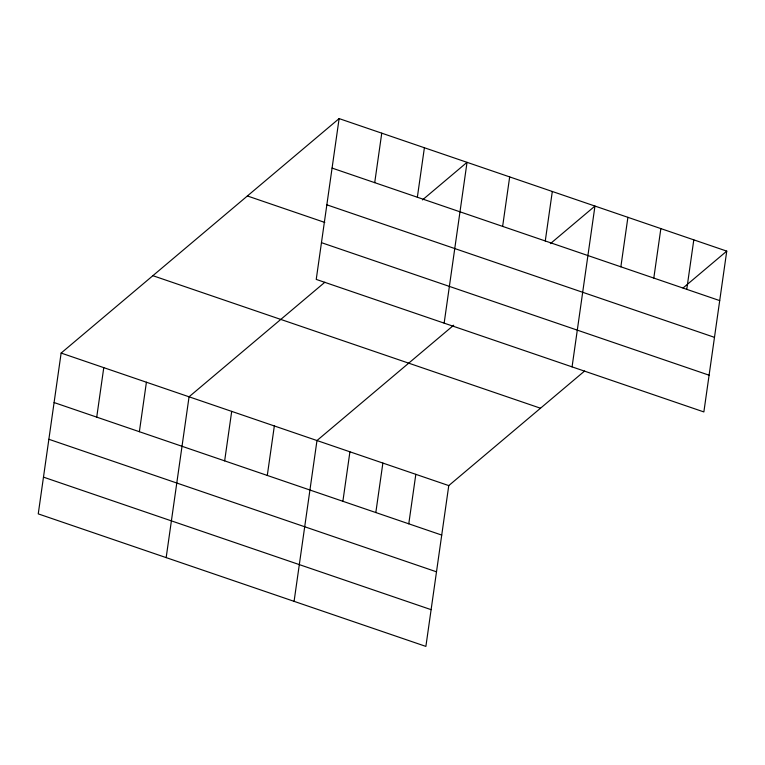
<?xml version="1.0" encoding="UTF-8"?>
<svg xmlns="http://www.w3.org/2000/svg" width="765" height="765" viewBox="0 0 765 765"><rect width="100%" height="100%" fill="white"/><g stroke="black" fill="none" stroke-linecap="round" stroke-linejoin="round"><path stroke-width="1.15" d="M339.115 118.594L316.232 279.407L703.867 411.933L726.75 251.121L339.115 118.594L61.133 353.067L38.25 513.879L425.885 646.406L448.768 485.593L584.613 371.015M96.734 417.126L103.772 367.64M139.373 431.709L146.411 382.223M166.168 557.609L189.06 396.796L324.896 282.218M224.652 460.865L231.699 411.379M267.291 475.438L274.339 425.962M294.085 601.347L316.978 440.535L453.712 325.202M374.716 182.653L381.754 133.167M342.883 501.285L349.921 451.799M417.355 197.236L424.393 147.75M375.825 512.55L382.873 463.064M408.778 523.815L415.825 474.329M444.149 323.136L467.033 162.333L422.481 199.914M502.634 226.392L509.672 176.906M545.273 240.965L552.311 191.489M572.067 366.875L594.96 206.062L550.398 243.643M620.864 266.813L627.902 217.327M653.807 278.078L660.855 228.592M686.76 289.342L693.798 239.856M683.069 287.975L726.75 251.121M332.077 168.08L719.712 300.607M326.846 204.819L714.481 337.346M247.382 195.964L324.809 222.443M321.463 242.668L709.088 375.194M152.866 275.687L540.501 408.223M61.133 353.067L448.768 485.593M54.095 402.553L441.73 535.079M48.864 439.282L436.499 571.818M43.481 477.14L431.116 609.667"/></g></svg>
